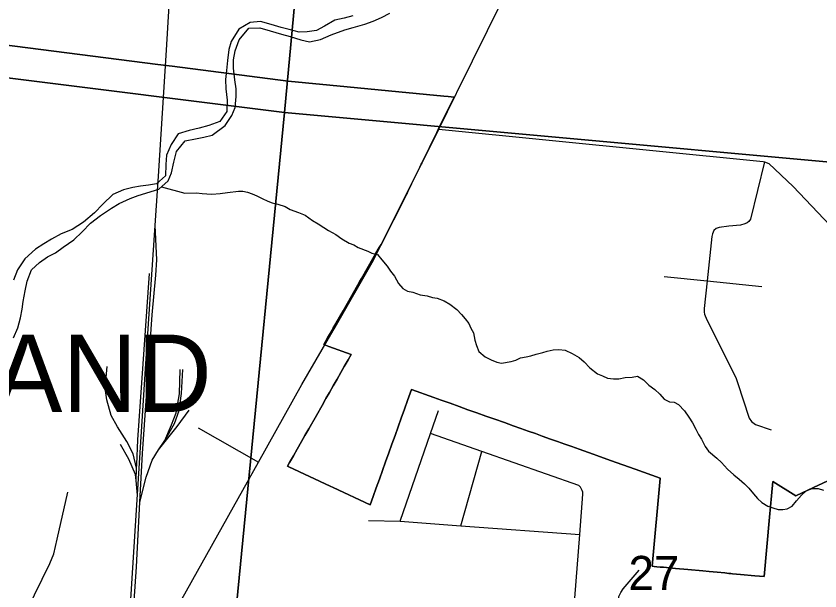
# Model space of a CAD drawing. Extents: x 0 to 34, y 0 to 22.
# Drawn here: x 3.628 to 4.612, y 17.81 to 18.515 of the extents above; entities that cross this region are included whole.
import ezdxf

# ---------------------------------------------------------------- set-up
doc = ezdxf.new("R2010")
doc.units = 0
for name, color, linetype in [('GM_X_City_Street', 7, 'Continuous'), ('GM_X_Corporation', 7, 'Continuous'), ('GM_X_Corporation_Text', 7, 'Continuous'), ('GM_X_County_Road', 7, 'Continuous'), ('GM_X_Minor_River', 7, 'Continuous'), ('GM_X_Rail_Line', 7, 'Continuous'), ('GM_X_Section', 7, 'Continuous'), ('GM_X_Section_Text', 7, 'Continuous'), ('GM_X_US_Route', 7, 'Continuous')]:
    doc.layers.add(name, color=color, linetype=linetype)

msp = doc.modelspace()

# ---------------------------------------------------------------- linework, layer by layer
at = {"layer": 'GM_X_City_Street'}
for p, q in [((3.85071, 18.01027), (3.92442, 17.96796)), ((4.17193, 17.8903), (4.19777, 17.98133))]:
    msp.add_line(p, q, dxfattribs=at)
for points in [[(4.54391, 18.3358), (4.52667, 18.26563), (4.52474, 18.26299), (4.52242, 18.26115), (4.51968, 18.25989), (4.51439, 18.25826), (4.50032, 18.25739), (4.48814, 18.25572), (4.4845, 18.25424), (4.482, 18.25203), (4.48023, 18.24783), (4.47921, 18.24448), (4.47353, 18.19004), (4.47004, 18.15643), (4.46992, 18.15181), (4.47029, 18.14959), (4.47319, 18.14231), (4.50875, 18.07166), (4.51092, 18.0657), (4.52495, 18.02191), (4.52792, 18.01806), (4.53278, 18.01416), (4.55203, 18.00771)], [(4.421, 18.1954), (4.47353, 18.19004), (4.54038, 18.18323)], [(4.09771, 17.89585), (4.13511, 18.00341), (4.1448, 18.03128)], [(4.31678, 17.53536), (4.31075, 17.53643), (4.3066, 17.53753), (4.30298, 17.53961), (4.29953, 17.54304), (4.29476, 17.54924), (4.29342, 17.55325), (4.29309, 17.55802), (4.29385, 17.57281), (4.3177, 17.87938), (4.32157, 17.92898), (4.3213, 17.93121), (4.32074, 17.93336), (4.31858, 17.93752), (4.31643, 17.93951), (4.19777, 17.98133), (4.13511, 18.00341)], [(3.58369, 17.66921), (3.62262, 17.74897), (3.66895, 17.84387), (3.67381, 17.8559), (3.67806, 17.87362), (3.69092, 17.93137)], [(4.05904, 17.8965), (4.09771, 17.89585), (4.17193, 17.8903), (4.3177, 17.87938)], [(4.31678, 17.53536), (4.32855, 17.53581), (4.33261, 17.53695), (4.33736, 17.53899), (4.34391, 17.54337), (4.34762, 17.54655), (4.34886, 17.54879), (4.34971, 17.55204), (4.36538, 17.80365), (4.36778, 17.80852), (4.37093, 17.81299), (4.39048, 17.83601)]]:
    msp.add_lwpolyline(points, dxfattribs=at)
at = {"layer": 'GM_X_Corporation'}
for points in [[(3.59392, 18.48167), (3.80104, 18.45531), (3.81856, 18.45308), (3.96081, 18.43491), (4.0328, 18.42793), (4.09622, 18.42179), (4.15141, 18.41644), (4.15648, 18.41595), (4.16409, 18.41521), (4.14576, 18.37831), (4.14286, 18.3719), (4.12438, 18.33455), (4.12369, 18.33316), (4.12186, 18.32946), (4.1121, 18.30978), (4.11167, 18.30891), (4.10968, 18.30468), (4.10816, 18.30159), (4.10718, 18.29958), (4.10623, 18.29766), (4.10559, 18.29636), (4.10425, 18.29364), (4.07447, 18.23491), (4.07223, 18.23109), (4.0682, 18.2242), (4.0645, 18.2177), (4.05055, 18.19321), (4.04805, 18.18882), (4.03867, 18.17236), (4.02789, 18.15344), (4.01907, 18.13793), (4.01795, 18.13597), (4.01597, 18.1325), (4.01444, 18.12981), (4.00908, 18.12041), (4.0044, 18.11218), (4.01072, 18.10989), (4.03784, 18.1001), (4.03416, 18.09364), (4.02947, 18.08541), (4.02525, 18.078), (4.02057, 18.06977), (4.01588, 18.06154), (4.01119, 18.05332), (4.00698, 18.04591), (4.00651, 18.04509), (4.00229, 18.03768), (3.99526, 18.02534), (3.98589, 18.00888), (3.9812, 18.00065), (3.97698, 17.99325), (3.97183, 17.98419), (3.96714, 17.97597), (3.96245, 17.96774), (3.95985, 17.96317), (3.96159, 17.96241), (4.01203, 17.93878), (4.01601, 17.93703), (4.06101, 17.91581), (4.06465, 17.92592), (4.06851, 17.93664), (4.07235, 17.94733), (4.0762, 17.95802), (4.08004, 17.96871), (4.08389, 17.97941), (4.08774, 17.9901), (4.09158, 18.00079), (4.09543, 18.01148), (4.09926, 18.02214), (4.10311, 18.03283), (4.10695, 18.04352), (4.11176, 18.057), (4.13905, 18.04728), (4.14793, 18.04412), (4.15899, 18.04018), (4.1699, 18.0363), (4.18087, 18.03239), (4.19178, 18.02851), (4.20266, 18.02463), (4.2136, 18.02074), (4.22541, 18.01653), (4.23632, 18.01265), (4.24539, 18.00942), (4.25442, 18.00621), (4.26336, 18.00302), (4.27184, 18), (4.28174, 17.99648), (4.29064, 17.99331), (4.29937, 17.9902), (4.30798, 17.98713), (4.31698, 17.98393), (4.3342, 17.9778), (4.33849, 17.97627), (4.35534, 17.97027), (4.38557, 17.95951), (4.41619, 17.94861), (4.41616, 17.94822), (4.4062, 17.84082), (4.40896, 17.84031), (4.41223, 17.84001), (4.41612, 17.83965), (4.42019, 17.83929), (4.42393, 17.83895), (4.43508, 17.83793), (4.44992, 17.83657), (4.46848, 17.83486), (4.47621, 17.83417), (4.48606, 17.83327), (4.49544, 17.83238), (4.50018, 17.83188), (4.5025, 17.83164), (4.50485, 17.8314), (4.50485, 17.83142), (4.50486, 17.83152), (4.51428, 17.83065), (4.53198, 17.82899), (4.5433, 17.82798), (4.55011, 17.9006), (4.55257, 17.92683), (4.5542, 17.94437), (4.58217, 17.92683), (4.5822, 17.92685), (4.60398, 17.93706), (4.65028, 17.95853)], [(4.65028, 17.95853), (4.60398, 17.93706), (4.5822, 17.92685), (4.58217, 17.92683), (4.5542, 17.94437), (4.55257, 17.92683), (4.55011, 17.9006), (4.5433, 17.82798), (4.53198, 17.82899), (4.51428, 17.83065), (4.50486, 17.83152), (4.50485, 17.83142), (4.50485, 17.8314), (4.5025, 17.83164), (4.50018, 17.83188), (4.49544, 17.83238), (4.48606, 17.83327), (4.47621, 17.83417), (4.46848, 17.83486), (4.44992, 17.83657), (4.43508, 17.83793), (4.42393, 17.83895), (4.42019, 17.83929), (4.41612, 17.83965), (4.41223, 17.84001), (4.40896, 17.84031), (4.4062, 17.84082), (4.41616, 17.94822), (4.41619, 17.94861), (4.38557, 17.95951), (4.35534, 17.97027), (4.33849, 17.97627), (4.3342, 17.9778), (4.31698, 17.98393), (4.30798, 17.98713), (4.29937, 17.9902), (4.29064, 17.99331), (4.28174, 17.99648), (4.27184, 18), (4.26336, 18.00302), (4.25442, 18.00621), (4.24539, 18.00942), (4.23632, 18.01265), (4.22541, 18.01653), (4.2136, 18.02074), (4.20266, 18.02463), (4.19178, 18.02851), (4.18087, 18.03239), (4.1699, 18.0363), (4.15899, 18.04018), (4.14793, 18.04412), (4.13905, 18.04728), (4.11176, 18.057), (4.10695, 18.04352), (4.10311, 18.03283), (4.09926, 18.02214), (4.09543, 18.01148), (4.09158, 18.00079), (4.08774, 17.9901), (4.08389, 17.97941), (4.08004, 17.96871), (4.0762, 17.95802), (4.07235, 17.94733), (4.06851, 17.93664), (4.06465, 17.92592), (4.06101, 17.91581), (4.01601, 17.93703), (4.01203, 17.93878), (3.96159, 17.96241), (3.95985, 17.96317), (3.96245, 17.96774), (3.96714, 17.97597), (3.97183, 17.98419), (3.97698, 17.99325), (3.9812, 18.00065), (3.98589, 18.00888), (3.99526, 18.02534), (4.00229, 18.03768), (4.00651, 18.04509), (4.00698, 18.04591), (4.01119, 18.05332), (4.01588, 18.06154), (4.02057, 18.06977), (4.02525, 18.078), (4.02947, 18.08541), (4.03416, 18.09364), (4.03784, 18.1001), (4.01072, 18.10989), (4.0044, 18.11218), (4.00908, 18.12041), (4.01444, 18.12981), (4.01597, 18.1325), (4.01795, 18.13597), (4.01907, 18.13793), (4.02789, 18.15344), (4.03867, 18.17236), (4.04805, 18.18882), (4.05055, 18.19321), (4.0645, 18.2177), (4.0682, 18.2242), (4.07223, 18.23109), (4.07447, 18.23491), (4.10425, 18.29364), (4.10559, 18.29636), (4.10623, 18.29766), (4.10718, 18.29958), (4.10816, 18.30159), (4.10968, 18.30468), (4.11167, 18.30891), (4.1121, 18.30978), (4.12186, 18.32946), (4.12369, 18.33316), (4.12438, 18.33455), (4.14286, 18.3719), (4.14576, 18.37831), (4.16409, 18.41521), (4.15648, 18.41595), (4.15141, 18.41644), (4.09622, 18.42179), (4.0328, 18.42793), (3.96081, 18.43491), (3.81856, 18.45308), (3.80104, 18.45531), (3.59392, 18.48167)]]:
    msp.add_lwpolyline(points, dxfattribs=at)
at = {"layer": 'GM_X_County_Road'}
msp.add_lwpolyline([(4.14535, 18.37585), (4.542, 18.33645), (4.54391, 18.3358), (4.54917, 18.33403), (4.57903, 18.3057), (4.72212, 18.15466), (4.72772, 18.14999), (4.73976, 18.14368), (4.93605, 18.06277)], dxfattribs=at)
at = {"layer": 'GM_X_Minor_River'}
for points in [[(3.62449, 18.1203), (3.62965, 18.13275), (3.63292, 18.14485), (3.63501, 18.15546), (3.63633, 18.16494), (3.63885, 18.17782), (3.64135, 18.18994), (3.64655, 18.2039), (3.6562, 18.21285), (3.66619, 18.2195), (3.67578, 18.22464), (3.68539, 18.23131), (3.69846, 18.24056), (3.70851, 18.25026), (3.71895, 18.26071), (3.73089, 18.27037), (3.74434, 18.27924), (3.75393, 18.28476), (3.76733, 18.29097), (3.77726, 18.29458), (3.80245, 18.30247), (3.81365, 18.31291), (3.81801, 18.32271), (3.82091, 18.33558), (3.82419, 18.34882), (3.83467, 18.36156), (3.84724, 18.36398), (3.85752, 18.36606), (3.86782, 18.36853), (3.8836, 18.3804), (3.8918, 18.39279), (3.89578, 18.4026), (3.89716, 18.41588), (3.89696, 18.42539), (3.89565, 18.43644), (3.89364, 18.45055), (3.89383, 18.46081), (3.89595, 18.47217), (3.90075, 18.48539), (3.9124, 18.49961), (3.92606, 18.50012), (3.93852, 18.49646), (3.95248, 18.49239), (3.96305, 18.48953), (3.97625, 18.48548), (3.98683, 18.483), (4.00017, 18.48579), (4.01356, 18.49162), (4.02999, 18.49777), (4.04028, 18.50062), (4.05477, 18.50453), (4.06471, 18.50814), (4.07504, 18.51289), (4.08538, 18.51802)], [(4.03979, 18.5147), (4.02911, 18.51186), (4.01768, 18.50941), (4.00502, 18.50205), (3.99544, 18.49691), (3.98403, 18.49522), (3.97415, 18.49465), (3.96208, 18.4983), (3.95225, 18.50038), (3.93981, 18.50442), (3.92698, 18.50808), (3.91405, 18.50681), (3.90023, 18.49832), (3.89084, 18.48329), (3.888, 18.47346), (3.88661, 18.46018), (3.88525, 18.44804), (3.8839, 18.43704), (3.88444, 18.42525), (3.88608, 18.41153), (3.88582, 18.39785), (3.87724, 18.38546), (3.86349, 18.3804), (3.85166, 18.3772), (3.83947, 18.37439), (3.82611, 18.37046), (3.81752, 18.35731), (3.81196, 18.34411), (3.81099, 18.33273), (3.81073, 18.31905), (3.79954, 18.30899), (3.78964, 18.30728), (3.78014, 18.30632), (3.77062, 18.30459), (3.75918, 18.30177), (3.74617, 18.29593), (3.73381, 18.284), (3.72374, 18.27354), (3.71025, 18.26201), (3.69642, 18.25315), (3.68304, 18.2477), (3.67115, 18.24108), (3.66156, 18.23556), (3.65157, 18.2289), (3.63845, 18.21736), (3.62947, 18.20385), (3.62468, 18.19101)], [(3.80557, 18.30538), (3.83407, 18.29773), (3.84852, 18.29789), (3.85533, 18.29723), (3.86101, 18.29662), (3.86746, 18.29635), (3.87737, 18.29708), (3.88655, 18.2986), (3.8999, 18.29995), (3.90523, 18.30011), (3.91087, 18.29874), (3.91688, 18.29696), (3.92249, 18.29445), (3.92881, 18.29115), (3.9359, 18.28782), (3.94114, 18.2857), (3.9483, 18.28426), (3.95692, 18.28124), (3.96324, 18.27756), (3.97336, 18.2741), (3.98159, 18.27072), (3.99046, 18.26427), (3.99752, 18.26017), (4.00456, 18.2557), (4.01012, 18.25205), (4.01904, 18.24712), (4.02644, 18.24187), (4.03533, 18.23618), (4.04096, 18.23443), (4.04653, 18.23116), (4.05813, 18.22649), (4.06335, 18.224), (4.07014, 18.22258), (4.07557, 18.21589), (4.08212, 18.20839), (4.08605, 18.20215), (4.09074, 18.19587), (4.09571, 18.18692), (4.10118, 18.18099), (4.10675, 18.17772), (4.11315, 18.17632), (4.12253, 18.17327), (4.13084, 18.17178), (4.1376, 18.16998), (4.14327, 18.16899), (4.15187, 18.16559), (4.15855, 18.16151), (4.16704, 18.15508), (4.17288, 18.14913), (4.1776, 18.14361), (4.18195, 18.13811), (4.18438, 18.13231), (4.18757, 18.12648), (4.18912, 18.11767), (4.19114, 18.11112), (4.19427, 18.10377), (4.20199, 18.09699), (4.20944, 18.09326), (4.21618, 18.0907), (4.22183, 18.08932), (4.23369, 18.09149), (4.23946, 18.09315), (4.24527, 18.09595), (4.25216, 18.09719), (4.25791, 18.09847), (4.26445, 18.10048), (4.27251, 18.10243), (4.27789, 18.1041), (4.28517, 18.1057), (4.29203, 18.10618), (4.29999, 18.10547), (4.30856, 18.10131), (4.31711, 18.0964), (4.32297, 18.09083), (4.32991, 18.0837), (4.3395, 18.07646), (4.34549, 18.07393), (4.35183, 18.07101), (4.35902, 18.07033), (4.36547, 18.07006), (4.37313, 18.07164), (4.38191, 18.07242), (4.3884, 18.07329), (4.39582, 18.0688), (4.40241, 18.06245), (4.40943, 18.05721), (4.41565, 18.05125), (4.42112, 18.04532), (4.42745, 18.04202), (4.43312, 18.0414), (4.43873, 18.03889), (4.44601, 18.03098), (4.45102, 18.02317), (4.45569, 18.01614), (4.45994, 18.00836), (4.46312, 18.00214), (4.46669, 17.99629), (4.47127, 17.98736), (4.47522, 17.98149), (4.48553, 17.97308), (4.49139, 17.96752)], [(4.49139, 17.96752), (4.49868, 17.95961), (4.50638, 17.95245), (4.51263, 17.94725), (4.51925, 17.94165), (4.52474, 17.9361), (4.53055, 17.9294), (4.53526, 17.9235), (4.54077, 17.91871), (4.54781, 17.91424), (4.55419, 17.91207), (4.56058, 17.91029), (4.56627, 17.91005), (4.57162, 17.91097), (4.57783, 17.91413), (4.58303, 17.92076), (4.58901, 17.92773), (4.59491, 17.93281), (4.60225, 17.93592), (4.60947, 17.936), (4.61623, 17.93382)]]:
    msp.add_lwpolyline(points, dxfattribs=at)
at = {"layer": 'GM_X_Rail_Line'}
for p, q in [((3.8022, 17.98318), (3.80969, 17.99472)), ((3.77461, 17.94576), (3.77519, 17.9606)), ((3.77631, 17.9275), (3.77461, 17.94576))]:
    msp.add_line(p, q, dxfattribs=at)
for points in [[(3.78823, 18.1135), (3.80215, 18.31863), (3.81176, 18.47259), (3.8168, 18.55545), (3.82148, 18.63663), (3.82237, 18.64889)], [(3.7793, 17.9191), (3.78256, 17.9789), (3.79407, 18.14864), (3.79859, 18.19735), (3.80003, 18.21605), (3.79803, 18.25786)], [(3.77519, 17.9606), (3.77537, 17.96533), (3.77661, 17.99554), (3.7912, 18.1994)], [(3.60341, 17.24555), (3.66108, 17.36284), (3.70346, 17.4479), (3.7286, 17.4988), (3.73639, 17.51522), (3.7405, 17.52609), (3.74337, 17.53533), (3.74583, 17.54374), (3.74871, 17.55431), (3.75086, 17.56458), (3.7525, 17.57371), (3.75384, 17.58294), (3.75517, 17.59382), (3.75569, 17.60347), (3.75733, 17.62861), (3.76543, 17.75513), (3.77393, 17.88994), (3.78614, 18.08261), (3.78823, 18.1135)], [(3.77519, 17.9606), (3.77085, 17.97848), (3.76345, 17.99349), (3.75174, 18.01157), (3.74414, 18.02513), (3.73859, 18.04466), (3.73653, 18.05884), (3.739, 18.08535)], [(3.80969, 17.99472), (3.81812, 18.01383), (3.82367, 18.02842), (3.82778, 18.05185), (3.82839, 18.08144)], [(3.80969, 17.99472), (3.82161, 18.01527), (3.82737, 18.0315), (3.83024, 18.05226), (3.83189, 18.08144)], [(3.8022, 17.98318), (3.82469, 18.01198), (3.83949, 18.03192)], [(3.77461, 17.94576), (3.77393, 17.953), (3.76551, 17.97191), (3.75564, 17.98979)], [(3.7793, 17.9191), (3.78688, 17.94992), (3.79407, 17.97068), (3.8022, 17.98318)], [(3.76251, 17.70952), (3.76859, 17.7438), (3.77496, 17.83977), (3.7793, 17.9191)]]:
    msp.add_lwpolyline(points, dxfattribs=at)
at = {"layer": 'GM_X_Section'}
for points in [[(3.03079, 19.54591), (4.05104, 19.41455), (3.95637, 18.39648), (2.93189, 18.52459)], [(5.05593, 19.30852), (4.96042, 18.3048), (3.95637, 18.39648), (4.05104, 19.41455)], [(2.93189, 18.52459), (3.95637, 18.39648), (3.85765, 17.38197), (2.84336, 17.50871), (2.84539, 17.53253)], [(3.95637, 18.39648), (4.96042, 18.3048), (4.86783, 17.29357), (3.85765, 17.38197)]]:
    msp.add_lwpolyline(points, close=True, dxfattribs=at)
at = {"layer": 'GM_X_US_Route'}
msp.add_line((4.00234, 18.10619), (4.01286, 18.1245), dxfattribs=at)
for points in [[(4.16692, 18.41998), (4.16735, 18.42086), (4.18629, 18.45957), (4.27813, 18.64605), (4.29696, 18.68759)], [(4.01286, 18.1245), (4.01811, 18.13366), (4.06518, 18.21561), (4.14535, 18.37585), (4.16692, 18.41998)], [(3.61915, 17.3992), (3.65266, 17.46693), (3.69026, 17.53876), (3.7213, 17.59908), (3.75679, 17.66435), (3.81576, 17.77281), (3.8306, 17.80012), (3.92442, 17.96796), (3.97763, 18.06316), (4.00234, 18.10619)]]:
    msp.add_lwpolyline(points, dxfattribs=at)

# ---------------------------------------------------------------- texts
at = {"layer": 'GM_X_Corporation_Text'}
msp.add_text('LOCKLAND', height=0.094697, rotation=0.00001, dxfattribs=at).set_placement((3.18462, 18.0297))
at = {"layer": 'GM_X_Section_Text'}
msp.add_text('27', height=0.041856, rotation=0.00001, dxfattribs=at).set_placement((4.37735, 17.81142))

doc.saveas('drawing.dxf')
